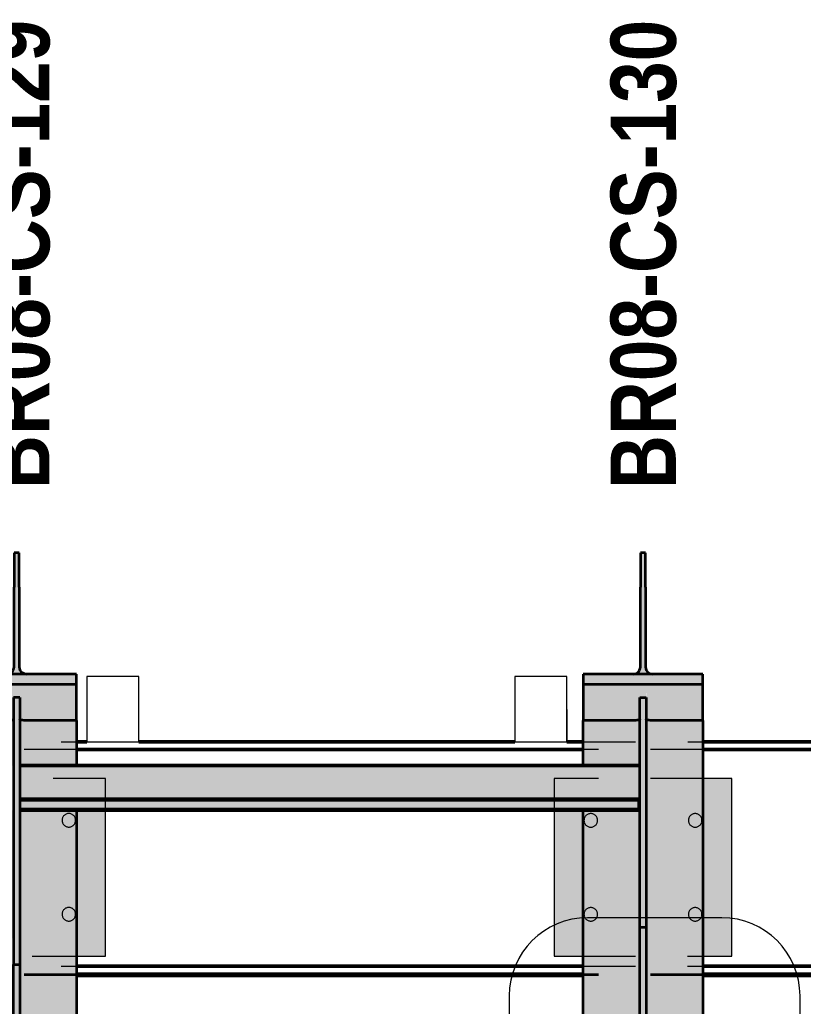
# Model space of a CAD drawing. Header units: metres. Extents: x -348 to -312, y -1188 to 3.
# Drawn here: x -322.828 to -321.327, y -1182.723 to -1180.833 of the extents above; entities that cross this region are included whole.
import ezdxf

# ---------------------------------------------------------------- set-up
doc = ezdxf.new("R2010")
doc.units = ezdxf.units.M
doc.linetypes.add('JacobsDash', pattern=[0.0045, 0.003, -0.0015])
for name, color, linetype, lineweight in [('A-ANNO-SYMB', 7, 'Continuous', 9), ('A-DETL', 7, 'Continuous', 13), ('A-GENM', 7, 'Continuous', 35), ('A-GENM-IDEN', 7, 'Continuous', 18), ('A-WALL', 7, 'Continuous', 50), ('A-WALL-HDLN', 7, 'JacobsDash', 18), ('S-BEAM', 7, 'Continuous', 50), ('S-BEAM-HDLN', 7, 'JacobsDash', 18), ('S-FSTN', 7, 'Continuous', 18)]:
    doc.layers.add(name, color=color, linetype=linetype, lineweight=lineweight)
doc.styles.add('Arial Narrow_B', font='ARIALNB.TTF', dxfattribs={"height": 0.125})

# ---------------------------------------------------------------- blocks, each defined once
blk = doc.blocks.new('BR08_GEN_POST_0 - 610UB_BASE-V18-DRG-2873232 - SOUTHERN CANOPY - PLAN')
at = {"layer": 'A-GENM', "true_color": 0xc0c0c0}
for points in [[(0.005, 0.7066), (0.005, 0.7721), (-0.005, 0.7721), (-0.005, 0.7066)], [(0.019, 0.5402), (0.0159, 0.5406), (0.0113, 0.5426), (0.0103, 0.5432), (0.0072, 0.5466), (0.0064, 0.5478), (0.0054, 0.5506), (0.005, 0.5536), (0.005, 0.7066), (-0.005, 0.7066), (-0.0054, 0.5506), (-0.0072, 0.5466), (-0.0081, 0.5453), (-0.0103, 0.5432), (-0.0129, 0.5416), (-0.0159, 0.5406), (-0.019, 0.5402), (0.0113, 0.5402)], [(0.1145, 0.5209), (0.1145, 0.5402), (-0.1145, 0.5402), (-0.1145, 0.5209), (0.0113, 0.5209)]]:
    blk.add_hatch(color=9, dxfattribs=at).paths.add_polyline_path(points)
h = blk.add_hatch(color=9, dxfattribs=at)
h.paths.add_polyline_path([(0.006, 0.5209), (-0.1145, 0.5209), (-0.1145, 0.4512), (-0.0113, 0.4518), (-0.0064, 0.4531), (-0.006, 0.4537), (-0.0059, 0.4955), (0.006, 0.4955)])
h.paths.add_polyline_path([(0.1145, 0.4512), (0.1145, 0.5209), (0.006, 0.5209), (0.0064, 0.4531), (0.0091, 0.4521), (0.0169, 0.4513), (0.02, 0.4512)])
at = {"layer": 'A-GENM'}
for p, q in [((0.005, 0.7724), (-0.005, 0.7724)), ((-0.005, 0.7724), (-0.005, 0.7066)), ((0.005, 0.7066), (0.005, 0.7724)), ((-0.005, 0.5536), (-0.005, 0.7066)), ((0.005, 0.7066), (0.005, 0.5536)), ((-0.019, 0.5402), (-0.1145, 0.5402)), ((-0.1145, 0.5402), (-0.1145, 0.5209)), ((0.019, 0.5402), (-0.019, 0.5402)), ((0.1145, 0.5402), (0.019, 0.5402)), ((0.1145, 0.5209), (0.1145, 0.5402)), ((-0.1145, 0.5209), (0.1145, 0.5209)), ((-0.1145, 0.5209), (-0.1145, 0.4512)), ((0.1145, 0.4512), (0.1145, 0.5209))]:
    blk.add_line(p, q, dxfattribs=at)
at = {"layer": 'A-GENM', "flags": 128}
for points in [[(-0.019, 0.5402), (-0.0159, 0.5406), (-0.0129, 0.5416), (-0.0103, 0.5432), (-0.0081, 0.5453), (-0.0064, 0.5478), (-0.0054, 0.5506), (-0.005, 0.5536)], [(0.005, 0.5536), (0.0054, 0.5506), (0.0064, 0.5478), (0.0081, 0.5453), (0.0103, 0.5432), (0.0129, 0.5416), (0.0159, 0.5406), (0.019, 0.5402)]]:
    blk.add_lwpolyline(points, dxfattribs=at)
blk = doc.blocks.new('BR08_GEN_POST_0 - 610UB_BASE-V19-DRG-2873232 - SOUTHERN CANOPY - PLAN')
at = {"layer": 'A-GENM', "true_color": 0xc0c0c0}
for points in [[(0.005, 0.7066), (0.005, 0.7721), (-0.005, 0.7721), (-0.005, 0.7066)], [(0.019, 0.5402), (0.0159, 0.5406), (0.0129, 0.5416), (0.0103, 0.5432), (0.0071, 0.5467), (0.0064, 0.5478), (0.0054, 0.5506), (0.005, 0.5536), (0.005, 0.7066), (-0.005, 0.7066), (-0.0054, 0.5506), (-0.0071, 0.5467), (-0.0081, 0.5453), (-0.0103, 0.5432), (-0.0129, 0.5416), (-0.0159, 0.5406), (-0.019, 0.5402), (0.0034, 0.5402)], [(0.1145, 0.5209), (0.1145, 0.5402), (-0.1145, 0.5402), (-0.1145, 0.5209), (0.1118, 0.5209)]]:
    blk.add_hatch(color=9, dxfattribs=at).paths.add_polyline_path(points)
h = blk.add_hatch(color=9, dxfattribs=at)
h.paths.add_polyline_path([(0.006, 0.5209), (-0.1145, 0.5209), (-0.1145, 0.4512), (-0.0113, 0.4518), (-0.0064, 0.4531), (-0.006, 0.4537), (-0.0059, 0.4955), (0.006, 0.4955)])
h.paths.add_polyline_path([(0.1145, 0.4512), (0.1145, 0.5209), (0.006, 0.5209), (0.0064, 0.4531), (0.0091, 0.4522), (0.0169, 0.4513), (0.02, 0.4512), (0.1118, 0.4512)])
at = {"layer": 'A-GENM'}
for p, q in [((0.005, 0.7724), (-0.005, 0.7724)), ((-0.005, 0.7724), (-0.005, 0.7066)), ((0.005, 0.7066), (0.005, 0.7724)), ((-0.005, 0.5536), (-0.005, 0.7066)), ((0.005, 0.7066), (0.005, 0.5536)), ((-0.019, 0.5402), (-0.1145, 0.5402)), ((-0.1145, 0.5402), (-0.1145, 0.5209)), ((0.019, 0.5402), (-0.019, 0.5402)), ((0.1145, 0.5402), (0.019, 0.5402)), ((0.1145, 0.5209), (0.1145, 0.5402)), ((-0.1145, 0.5209), (0.1145, 0.5209)), ((-0.1145, 0.5209), (-0.1145, 0.4512)), ((0.1145, 0.4512), (0.1145, 0.5209))]:
    blk.add_line(p, q, dxfattribs=at)
at = {"layer": 'A-GENM', "flags": 128}
for points in [[(-0.019, 0.5402), (-0.0159, 0.5406), (-0.0129, 0.5416), (-0.0103, 0.5432), (-0.0081, 0.5453), (-0.0064, 0.5478), (-0.0054, 0.5506), (-0.005, 0.5536)], [(0.005, 0.5536), (0.0054, 0.5506), (0.0064, 0.5478), (0.0081, 0.5453), (0.0103, 0.5432), (0.0129, 0.5416), (0.0159, 0.5406), (0.019, 0.5402)]]:
    blk.add_lwpolyline(points, dxfattribs=at)
blk = doc.blocks.new('BR08_CANOPY_BEAM - TYPE 1-8632461-DRG-2873232 - SOUTHERN CANOPY - PLAN')
at = {"layer": 'A-GENM', "true_color": 0xc0c0c0}
for points in [[(-321.6285, -1182.5717), (-321.6285, -1182.1311), (-321.6405, -1182.1311), (-321.6405, -1182.5717), (-321.631, -1182.5717)], [(-321.6281, -1182.8256), (-321.6196, -1182.8237), (-321.6145, -1182.8223), (-321.6145, -1182.1753), (-321.6232, -1182.1748), (-321.6281, -1182.1734), (-321.6285, -1182.1739), (-321.6285, -1182.8256)], [(-321.6145, -1182.8223), (-321.52, -1182.797), (-321.52, -1182.1753), (-321.6145, -1182.1753), (-321.6145, -1182.7993)], [(-321.6405, -1182.828), (-321.6285, -1182.8247), (-321.6285, -1182.5717), (-321.6405, -1182.5717), (-321.6405, -1182.7993)]]:
    blk.add_hatch(color=9, dxfattribs=at).paths.add_polyline_path(points)
h = blk.add_hatch(color=9, dxfattribs=at)
h.paths.add_polyline_path([(-321.749, -1182.8583), (-321.6545, -1182.8329), (-321.6545, -1182.3474), (-321.749, -1182.3474), (-321.749, -1182.7993)])
h.paths.add_polyline_path([(-321.6545, -1182.2617), (-321.6545, -1182.1753), (-321.749, -1182.1753), (-321.749, -1182.2617), (-321.6545, -1182.2617)])
h = blk.add_hatch(color=9, dxfattribs=at)
h.paths.add_polyline_path([(-321.6545, -1182.8277), (-321.6405, -1182.8272), (-321.641, -1182.3271), (-321.642, -1182.3271), (-321.6425, -1182.3474), (-321.6545, -1182.3474), (-321.6545, -1182.7993)])
h.paths.add_polyline_path([(-321.6405, -1182.2716), (-321.6408, -1182.1734), (-321.6435, -1182.1744), (-321.6513, -1182.1753), (-321.6545, -1182.1753), (-321.6541, -1182.2617), (-321.6405, -1182.2617), (-321.6405, -1182.2706)])
h = blk.add_hatch(color=9, dxfattribs=at)
h.paths.add_polyline_path([(-321.6345, -1182.8284), (-321.52, -1182.7977), (-321.52, -1182.797), (-321.631, -1182.8269)])
h.paths.add_polyline_path([(-321.6345, -1182.8284), (-321.6285, -1182.8256), (-321.6285, -1182.8247), (-321.6345, -1182.8263)])
h = blk.add_hatch(color=9, dxfattribs=at)
h.paths.add_polyline_path([(-321.6345, -1182.8284), (-321.6345, -1182.8263), (-321.6405, -1182.828), (-321.6405, -1182.8288)])
h.paths.add_polyline_path([(-321.749, -1182.859), (-321.6345, -1182.8284), (-321.6418, -1182.8294), (-321.6545, -1182.833), (-321.749, -1182.8583)])
h = blk.add_hatch(color=9, dxfattribs=at)
h.paths.add_polyline_path([(-321.6415, -1182.8273), (-321.6405, -1182.828), (-321.6405, -1182.8272)])
h.paths.add_polyline_path([(-321.6545, -1182.833), (-321.6409, -1182.8288), (-321.6415, -1182.8273), (-321.652, -1182.8276), (-321.6545, -1182.8277), (-321.6545, -1182.8322)])
at = {"layer": 'A-GENM'}
for p, q in [((-321.6405, -1182.1311), (-321.6285, -1182.1311)), ((-321.6405, -1182.5717), (-321.6405, -1182.1311)), ((-321.6285, -1182.1311), (-321.6285, -1182.5717)), ((-321.6545, -1182.1753), (-321.749, -1182.1753)), ((-321.749, -1182.2617), (-321.749, -1182.1753)), ((-321.52, -1182.1753), (-321.6145, -1182.1753)), ((-321.52, -1182.1753), (-321.52, -1182.797)), ((-321.749, -1182.8583), (-321.749, -1182.3474)), ((-321.6405, -1182.828), (-321.6405, -1182.5717)), ((-321.6285, -1182.5717), (-321.6405, -1182.5717)), ((-321.6285, -1182.5717), (-321.6285, -1182.8247)), ((-321.52, -1182.7977), (-321.6345, -1182.8284)), ((-321.6145, -1182.8223), (-321.52, -1182.797)), ((-321.52, -1182.797), (-321.52, -1182.7977)), ((-321.749, -1182.8583), (-321.6545, -1182.833)), ((-321.6345, -1182.8263), (-321.6405, -1182.828)), ((-321.6405, -1182.8288), (-321.6405, -1182.828)), ((-321.6285, -1182.8247), (-321.6345, -1182.8263)), ((-321.6285, -1182.8247), (-321.6285, -1182.8256)), ((-321.749, -1182.859), (-321.749, -1182.8583))]:
    blk.add_line(p, q, dxfattribs=at)
at = {"layer": 'A-GENM', "flags": 128}
for points in [[(-321.6405, -1182.1729), (-321.6408, -1182.1734), (-321.6418, -1182.1739), (-321.6435, -1182.1744), (-321.6457, -1182.1748), (-321.6484, -1182.1751), (-321.6513, -1182.1753), (-321.6545, -1182.1753)], [(-321.6145, -1182.1753), (-321.6176, -1182.1753), (-321.6205, -1182.1751), (-321.6232, -1182.1748), (-321.6254, -1182.1744), (-321.6271, -1182.1739), (-321.6281, -1182.1734), (-321.6284, -1182.1729)], [(-321.6545, -1182.833), (-321.6513, -1182.8322), (-321.6484, -1182.8314), (-321.6457, -1182.8306), (-321.6435, -1182.8299), (-321.6418, -1182.8294), (-321.6408, -1182.829), (-321.6405, -1182.8288)], [(-321.6285, -1182.8256), (-321.6281, -1182.8256), (-321.6271, -1182.8254), (-321.6254, -1182.8251), (-321.6232, -1182.8246), (-321.6205, -1182.8239), (-321.6176, -1182.8231), (-321.6145, -1182.8223)]]:
    blk.add_lwpolyline(points, dxfattribs=at)
blk = doc.blocks.new('BR08_CANOPY_BEAM - TYPE 2-8745646-DRG-2873232 - SOUTHERN CANOPY - PLAN')
at = {"layer": 'A-GENM', "true_color": 0xc0c0c0}
for points in [[(-322.8283, -1182.6428), (-322.8283, -1182.1311), (-322.8403, -1182.1311), (-322.8403, -1182.6428)], [(-322.8403, -1183.1496), (-322.8283, -1183.1463), (-322.8283, -1182.6428), (-322.8403, -1182.6432), (-322.8403, -1183.1127)]]:
    blk.add_hatch(color=9, dxfattribs=at).paths.add_polyline_path(points)
h = blk.add_hatch(color=9, dxfattribs=at)
h.paths.add_polyline_path([(-322.9488, -1183.1798), (-322.8543, -1183.1544), (-322.8543, -1182.6621), (-322.9488, -1182.6621), (-322.9488, -1183.0188)])
h.paths.add_polyline_path([(-322.8543, -1182.5927), (-322.8543, -1182.3474), (-322.9488, -1182.3474), (-322.9488, -1182.5927), (-322.8543, -1182.5927)])
h.paths.add_polyline_path([(-322.8543, -1182.2617), (-322.8543, -1182.1753), (-322.9488, -1182.1753), (-322.9488, -1182.2617), (-322.8543, -1182.2617)])
h = blk.add_hatch(color=9, dxfattribs=at)
h.paths.add_polyline_path([(-322.8543, -1183.1492), (-322.8403, -1183.1487), (-322.8408, -1182.3474), (-322.8543, -1182.3474), (-322.8543, -1182.5927), (-322.841, -1182.5927), (-322.8414, -1182.658), (-322.8426, -1182.658), (-322.8427, -1182.6621), (-322.8543, -1182.6621), (-322.8543, -1183.1127)])
h.paths.add_polyline_path([(-322.8403, -1182.2617), (-322.8403, -1182.2613), (-322.8407, -1182.1734), (-322.8434, -1182.1744), (-322.8512, -1182.1753), (-322.8543, -1182.1753), (-322.8541, -1182.2617), (-322.8404, -1182.2617)])
h = blk.add_hatch(color=9, dxfattribs=at)
h.paths.add_polyline_path([(-322.828, -1183.1471), (-322.8195, -1183.1452), (-322.8143, -1183.1438), (-322.8143, -1182.3474), (-322.8283, -1182.3474), (-322.8283, -1183.1471)])
h.paths.add_polyline_path([(-322.8143, -1182.2617), (-322.8143, -1182.2617), (-322.8143, -1182.1753), (-322.8231, -1182.1748), (-322.828, -1182.1734), (-322.8283, -1182.1739), (-322.828, -1182.2617), (-322.8172, -1182.2617)])
h = blk.add_hatch(color=9, dxfattribs=at)
h.paths.add_polyline_path([(-322.8143, -1183.1438), (-322.7198, -1183.1185), (-322.7198, -1182.3474), (-322.8143, -1182.3474), (-322.8143, -1182.7993)])
h.paths.add_polyline_path([(-322.8143, -1182.2617), (-322.7198, -1182.2617), (-322.7198, -1182.1753), (-322.8143, -1182.1753)])
h = blk.add_hatch(color=9, dxfattribs=at)
h.paths.add_polyline_path([(-322.8343, -1183.1499), (-322.8231, -1183.1468), (-322.7198, -1183.1192), (-322.7198, -1183.1185), (-322.83, -1183.148)])
h.paths.add_polyline_path([(-322.8343, -1183.1499), (-322.8283, -1183.1471), (-322.8283, -1183.1463), (-322.8343, -1183.148)])
h = blk.add_hatch(color=9, dxfattribs=at)
h.paths.add_polyline_path([(-322.8343, -1183.1499), (-322.8343, -1183.148), (-322.8403, -1183.1496), (-322.8403, -1183.1503)])
h.paths.add_polyline_path([(-322.9488, -1183.1805), (-322.8343, -1183.1499), (-322.8417, -1183.1509), (-322.8543, -1183.1545), (-322.9488, -1183.1798)])
h = blk.add_hatch(color=9, dxfattribs=at)
h.paths.add_polyline_path([(-322.8414, -1183.1488), (-322.8403, -1183.1496), (-322.8403, -1183.1487)])
h.paths.add_polyline_path([(-322.8543, -1183.1545), (-322.8408, -1183.1503), (-322.8414, -1183.1488), (-322.8519, -1183.1491), (-322.8543, -1183.1492), (-322.8543, -1183.1537)])
at = {"layer": 'A-GENM'}
for p, q in [((-322.8283, -1182.1311), (-322.8403, -1182.1311)), ((-322.8403, -1182.1311), (-322.8403, -1182.6428)), ((-322.8283, -1182.1311), (-322.8283, -1182.6428)), ((-322.8543, -1182.1753), (-322.9488, -1182.1753)), ((-322.9488, -1182.2617), (-322.9488, -1182.1753)), ((-322.7198, -1182.1753), (-322.8143, -1182.1753)), ((-322.7198, -1182.1753), (-322.7198, -1182.2617)), ((-322.9488, -1182.5927), (-322.9488, -1182.3474)), ((-322.7198, -1182.3474), (-322.7198, -1183.1185)), ((-322.8403, -1182.6428), (-322.8283, -1182.6428)), ((-322.8403, -1183.1496), (-322.8403, -1182.6428)), ((-322.8283, -1182.6428), (-322.8283, -1183.1463)), ((-322.9488, -1183.1798), (-322.9488, -1182.6621)), ((-322.7198, -1183.1192), (-322.8343, -1183.1499)), ((-322.8143, -1183.1438), (-322.7198, -1183.1185)), ((-322.7198, -1183.1185), (-322.7198, -1183.1192)), ((-322.9488, -1183.1798), (-322.8543, -1183.1545)), ((-322.8343, -1183.148), (-322.8403, -1183.1496)), ((-322.8403, -1183.1503), (-322.8403, -1183.1496)), ((-322.8283, -1183.1463), (-322.8343, -1183.148)), ((-322.8283, -1183.1463), (-322.8283, -1183.1471)), ((-322.9488, -1183.1805), (-322.9488, -1183.1798))]:
    blk.add_line(p, q, dxfattribs=at)
at = {"layer": 'A-GENM', "flags": 128}
for points in [[(-322.8403, -1182.1729), (-322.8407, -1182.1734), (-322.8417, -1182.1739), (-322.8434, -1182.1744), (-322.8456, -1182.1748), (-322.8483, -1182.1751), (-322.8512, -1182.1753), (-322.8543, -1182.1753)], [(-322.8143, -1182.1753), (-322.8174, -1182.1753), (-322.8204, -1182.1751), (-322.8231, -1182.1748), (-322.8253, -1182.1744), (-322.8269, -1182.1739), (-322.828, -1182.1734), (-322.8283, -1182.1729)], [(-322.8543, -1183.1545), (-322.8512, -1183.1537), (-322.8483, -1183.1529), (-322.8456, -1183.1521), (-322.8434, -1183.1514), (-322.8417, -1183.1509), (-322.8407, -1183.1505), (-322.8403, -1183.1503)], [(-322.8283, -1183.1471), (-322.828, -1183.1471), (-322.8269, -1183.1469), (-322.8253, -1183.1466), (-322.8231, -1183.1461), (-322.8204, -1183.1454), (-322.8175, -1183.1446), (-322.8143, -1183.1438)]]:
    blk.add_lwpolyline(points, dxfattribs=at)
blk = doc.blocks.new('Walls 2 - Walls 2-6845191-DRG-2873232 - SOUTHERN CANOPY - PLAN')
at = {"layer": 'A-WALL'}
for p, q in [((217.4487, 1206.2057), (218.4158, 1206.2903)), ((217.4489, 1206.203), (218.4161, 1206.2876)), ((218.4174, 1206.2726), (217.4502, 1206.188)), ((215.1993, 1206.0089), (217.2205, 1206.1857)), ((215.1996, 1206.0062), (217.2208, 1206.183)), ((217.2221, 1206.168), (215.2009, 1205.9912)), ((217.4864, 1205.7746), (218.4536, 1205.8592)), ((218.4549, 1205.8443), (218.4352, 1205.8425)), ((218.3356, 1205.8338), (217.6183, 1205.7711)), ((217.5187, 1205.7624), (217.4877, 1205.7597)), ((216.2627, 1205.6675), (217.2582, 1205.7546)), ((217.2595, 1205.7397), (216.264, 1205.6526))]:
    blk.add_line(p, q, dxfattribs=at)
at = {"layer": 'A-WALL-HDLN'}
for p, q in [((218.4161, 1206.2876), (219.8395, 1206.4121)), ((219.8408, 1206.3971), (218.4174, 1206.2726)), ((218.4159, 1206.2903), (218.6439, 1206.3103)), ((217.2206, 1206.1857), (217.4486, 1206.2057)), ((217.2208, 1206.183), (217.4488, 1206.203)), ((217.4502, 1206.188), (217.2221, 1206.168)), ((218.4536, 1205.8592), (218.6816, 1205.8791)), ((218.6829, 1205.8642), (218.4549, 1205.8443)), ((217.2583, 1205.7546), (217.4863, 1205.7746)), ((217.4876, 1205.7596), (217.2596, 1205.7397))]:
    blk.add_line(p, q, dxfattribs=at)
blk = doc.blocks.new('Canopy Post Column Base Plate-4 Hole - 25mm-8762852-DRG-2873232 - SOUTHERN CANOPY - PLAN')
at = {"layer": 'S-FSTN', "linetype": 'JacobsDash', "lineweight": 9, "true_color": 0xc0c0c0}
h = blk.add_hatch(color=9, dxfattribs=at)
h.paths.add_polyline_path([(-0.17, -0.17), (0.17, -0.17), (0.17, -0.1145), (-0.17, -0.1145)])
h.paths.add_polyline_path([(-0.17, 0.1145), (0.1091, 0.1145), (0.1091, 0.17), (-0.17, 0.17), (-0.17, 0.1145)])
at = {"layer": 'S-FSTN'}
for p, q in [((0.1091, 0.17), (-0.17, 0.17)), ((-0.17, 0.17), (-0.17, 0.1145)), ((-0.17, -0.1145), (-0.17, -0.17)), ((0.17, -0.17), (0.17, -0.1145)), ((-0.17, -0.17), (0.17, -0.17))]:
    blk.add_line(p, q, dxfattribs=at)
at = {"layer": 'S-FSTN', "linetype": 'JacobsDash', "lineweight": 9}
for p, q in [((0.17, 0.17), (0.1092, 0.17)), ((0.17, -0.1145), (0.17, 0.17)), ((-0.17, 0.1145), (-0.17, -0.1145))]:
    blk.add_line(p, q, dxfattribs=at)
for centre, start, end in [((-0.09, 0.1), 0, 180), ((-0.09, 0.1), 180, 360), ((0.09, 0.1), 0, 180), ((0.09, 0.1), 180, 360), ((-0.09, -0.1), 0, 180), ((0.09, -0.1), 0, 180), ((-0.09, -0.1), 180, 360), ((0.09, -0.1), 180, 360)]:
    blk.add_arc(centre, 0.013, start, end, dxfattribs=at)
blk = doc.blocks.new('Canopy Post Column Base Plate-4 Hole - 25mm-V20-DRG-2873232 - SOUTHERN CANOPY - PLAN')
at = {"layer": 'S-FSTN', "linetype": 'JacobsDash', "lineweight": 9, "true_color": 0xc0c0c0}
h = blk.add_hatch(color=9, dxfattribs=at)
h.paths.add_polyline_path([(-0.17, -0.17), (0.1091, -0.17), (0.1091, -0.1145), (-0.17, -0.1145), (-0.17, -0.1196)])
h.paths.add_polyline_path([(-0.1362, 0.1145), (0.1091, 0.1145), (0.1091, 0.17), (-0.1362, 0.17), (-0.1362, 0.1145)])
at = {"layer": 'S-FSTN', "linetype": 'JacobsDash', "lineweight": 9}
for p, q in [((-0.1363, 0.17), (-0.17, 0.17)), ((-0.17, 0.17), (-0.17, -0.1145)), ((0.17, 0.17), (0.1092, 0.17)), ((0.17, -0.17), (0.17, 0.17)), ((0.1092, -0.17), (0.17, -0.17))]:
    blk.add_line(p, q, dxfattribs=at)
at = {"layer": 'S-FSTN'}
for p, q in [((0.1091, 0.17), (-0.1362, 0.17)), ((-0.17, -0.1145), (-0.17, -0.17)), ((-0.17, -0.17), (0.1091, -0.17))]:
    blk.add_line(p, q, dxfattribs=at)
at = {"layer": 'S-FSTN', "linetype": 'JacobsDash', "lineweight": 9}
for centre, start, end in [((-0.09, 0.1), 0, 180), ((-0.09, 0.1), 180, 360), ((0.09, 0.1), 0, 180), ((0.09, 0.1), 180, 360), ((-0.09, -0.1), 0, 180), ((0.09, -0.1), 0, 180), ((-0.09, -0.1), 180, 360), ((0.09, -0.1), 180, 360)]:
    blk.add_arc(centre, 0.013, start, end, dxfattribs=at)

msp = doc.modelspace()

# ---------------------------------------------------------------- hatches: boundary and pattern name
at = {"layer": 'S-BEAM', "lineweight": 5, "true_color": 0xc0c0c0}
for points in [[(-321.6405, -1182.3257), (-321.6405, -1182.2617), (-322.8283, -1182.2617), (-322.8283, -1182.3257), (-321.6405, -1182.3257)], [(-321.6405, -1182.3271), (-321.6405, -1182.3257), (-322.8283, -1182.3257), (-322.8283, -1182.3271), (-321.6405, -1182.3271)]]:
    msp.add_hatch(color=9, dxfattribs=at).paths.add_polyline_path(points)
h = msp.add_hatch(color=9, dxfattribs=at)
h.paths.add_polyline_path([(-321.642, -1182.346), (-321.642, -1182.3271), (-322.8283, -1182.3271), (-322.8283, -1182.346), (-321.7394, -1182.346)])
h.paths.add_polyline_path([(-322.8403, -1182.346), (-322.8405, -1182.3271), (-322.8419, -1182.3271), (-322.8418, -1182.346), (-322.8403, -1182.346)])
h = msp.add_hatch(color=9, dxfattribs=at)
h.paths.add_polyline_path([(-321.6421, -1182.3474), (-321.642, -1182.346), (-322.8283, -1182.346), (-322.8283, -1182.3474), (-321.7394, -1182.3474)])
h.paths.add_polyline_path([(-322.8403, -1182.3474), (-322.8403, -1182.346), (-322.8418, -1182.346), (-322.842, -1182.3474), (-322.8403, -1182.3474)])

# ---------------------------------------------------------------- linework, layer by layer
at = {"layer": 'A-ANNO-SYMB', "lineweight": 18}
for p, q in [((-321.4837, -1182.553), (-321.7407, -1182.553)), ((-321.8907, -1182.703), (-321.8907, -1182.916)), ((-321.3337, -1182.916), (-321.3337, -1182.703))]:
    msp.add_line(p, q, dxfattribs=at)
for centre, start, end in [((-321.7407, -1182.703), 90, 180), ((-321.4837, -1182.703), 0, 90)]:
    msp.add_arc(centre, 0.15, start, end, dxfattribs=at)
at = {"layer": 'A-DETL', "lineweight": 9}
for p, q in [((-322.6001, -1182.0912), (-322.7001, -1182.0913)), ((-322.7001, -1182.0913), (-322.7001, -1182.2163)), ((-322.6, -1182.2162), (-322.6001, -1182.0912)), ((-322.6001, -1182.2162), (-322.6001, -1182.0912)), ((-321.7801, -1182.0911), (-321.8801, -1182.0911)), ((-321.8801, -1182.0911), (-321.8801, -1182.2161)), ((-321.8801, -1182.0911), (-321.88, -1182.2161)), ((-321.7801, -1182.0911), (-321.8801, -1182.0911)), ((-321.7801, -1182.2161), (-321.7801, -1182.0911)), ((-321.78, -1182.2161), (-321.7801, -1182.0911)), ((-322.7001, -1182.2163), (-322.6001, -1182.2162)), ((-321.8801, -1182.2161), (-321.7801, -1182.2161)), ((-321.88, -1182.2161), (-321.78, -1182.2161))]:
    msp.add_line(p, q, dxfattribs=at)
at = {"layer": 'S-BEAM'}
for p, q in [((-321.6405, -1182.2617), (-322.8283, -1182.2617)), ((-322.8283, -1182.3257), (-321.6405, -1182.3257)), ((-322.8283, -1182.3271), (-321.6405, -1182.3271)), ((-321.642, -1182.3271), (-321.642, -1182.346)), ((-322.8283, -1182.346), (-321.642, -1182.346)), ((-322.8283, -1182.3474), (-321.6421, -1182.3474)), ((-321.642, -1182.346), (-321.6421, -1182.3474))]:
    msp.add_line(p, q, dxfattribs=at)
at = {"layer": 'S-BEAM-HDLN'}
for p, q in [((-321.6404, -1182.2909), (-321.6403, -1182.3257)), ((-321.6403, -1182.3257), (-321.6404, -1182.3268)), ((-321.6404, -1182.3257), (-321.6403, -1182.3257))]:
    msp.add_line(p, q, dxfattribs=at)

# ---------------------------------------------------------------- block references
at = {"layer": 'A-GENM'}
for name, p, rotation in [('BR08_GEN_POST_0 - 610UB_BASE-V18-DRG-2873232 - SOUTHERN CANOPY - PLAN', (-322.8343, -1182.6265), 359.9995443863514), ('BR08_GEN_POST_0 - 610UB_BASE-V19-DRG-2873232 - SOUTHERN CANOPY - PLAN', (-321.6345, -1182.6266), 359.9995443855516)]:
    msp.add_blockref(name, p, dxfattribs=dict(at, rotation=rotation))
for name in ['BR08_CANOPY_BEAM - TYPE 2-8745646-DRG-2873232 - SOUTHERN CANOPY - PLAN', 'BR08_CANOPY_BEAM - TYPE 1-8632461-DRG-2873232 - SOUTHERN CANOPY - PLAN']:
    msp.add_blockref(name, (0, 0), dxfattribs=at)
at = {"layer": 'A-WALL-HDLN', "rotation": 175.0000000000005}
msp.add_blockref('Walls 2 - Walls 2-6845191-DRG-2873232 - SOUTHERN CANOPY - PLAN', (0, 0), dxfattribs=at)
at = {"layer": 'S-FSTN', "linetype": 'JacobsDash', "lineweight": 9}
for name, p, rotation in [('Canopy Post Column Base Plate-4 Hole - 25mm-V20-DRG-2873232 - SOUTHERN CANOPY - PLAN', (-322.8343, -1182.4565), 89.99954438588524), ('Canopy Post Column Base Plate-4 Hole - 25mm-8762852-DRG-2873232 - SOUTHERN CANOPY - PLAN', (-321.6345, -1182.4566), 89.99954438580791)]:
    msp.add_blockref(name, p, dxfattribs=dict(at, rotation=rotation))

# ---------------------------------------------------------------- next in the draw order: texts
at = {"layer": 'A-GENM-IDEN', "lineweight": 9, "char_height": 0.125, "attachment_point": 1, "rotation": 90, "style": 'Arial Narrow_B', "bg_fill": 3, "box_fill_scale": 1, "bg_fill_color": 256, "bg_fill_true_color": 13158600, "bg_fill_transparency": 0}
for s, insert in [('BR08-CS-129', (-322.8964, -1181.732)), ('BR08-CS-130', (-321.6965, -1181.732))]:
    msp.add_mtext(s, dxfattribs=dict(at, insert=insert))

doc.saveas('drawing.dxf')
